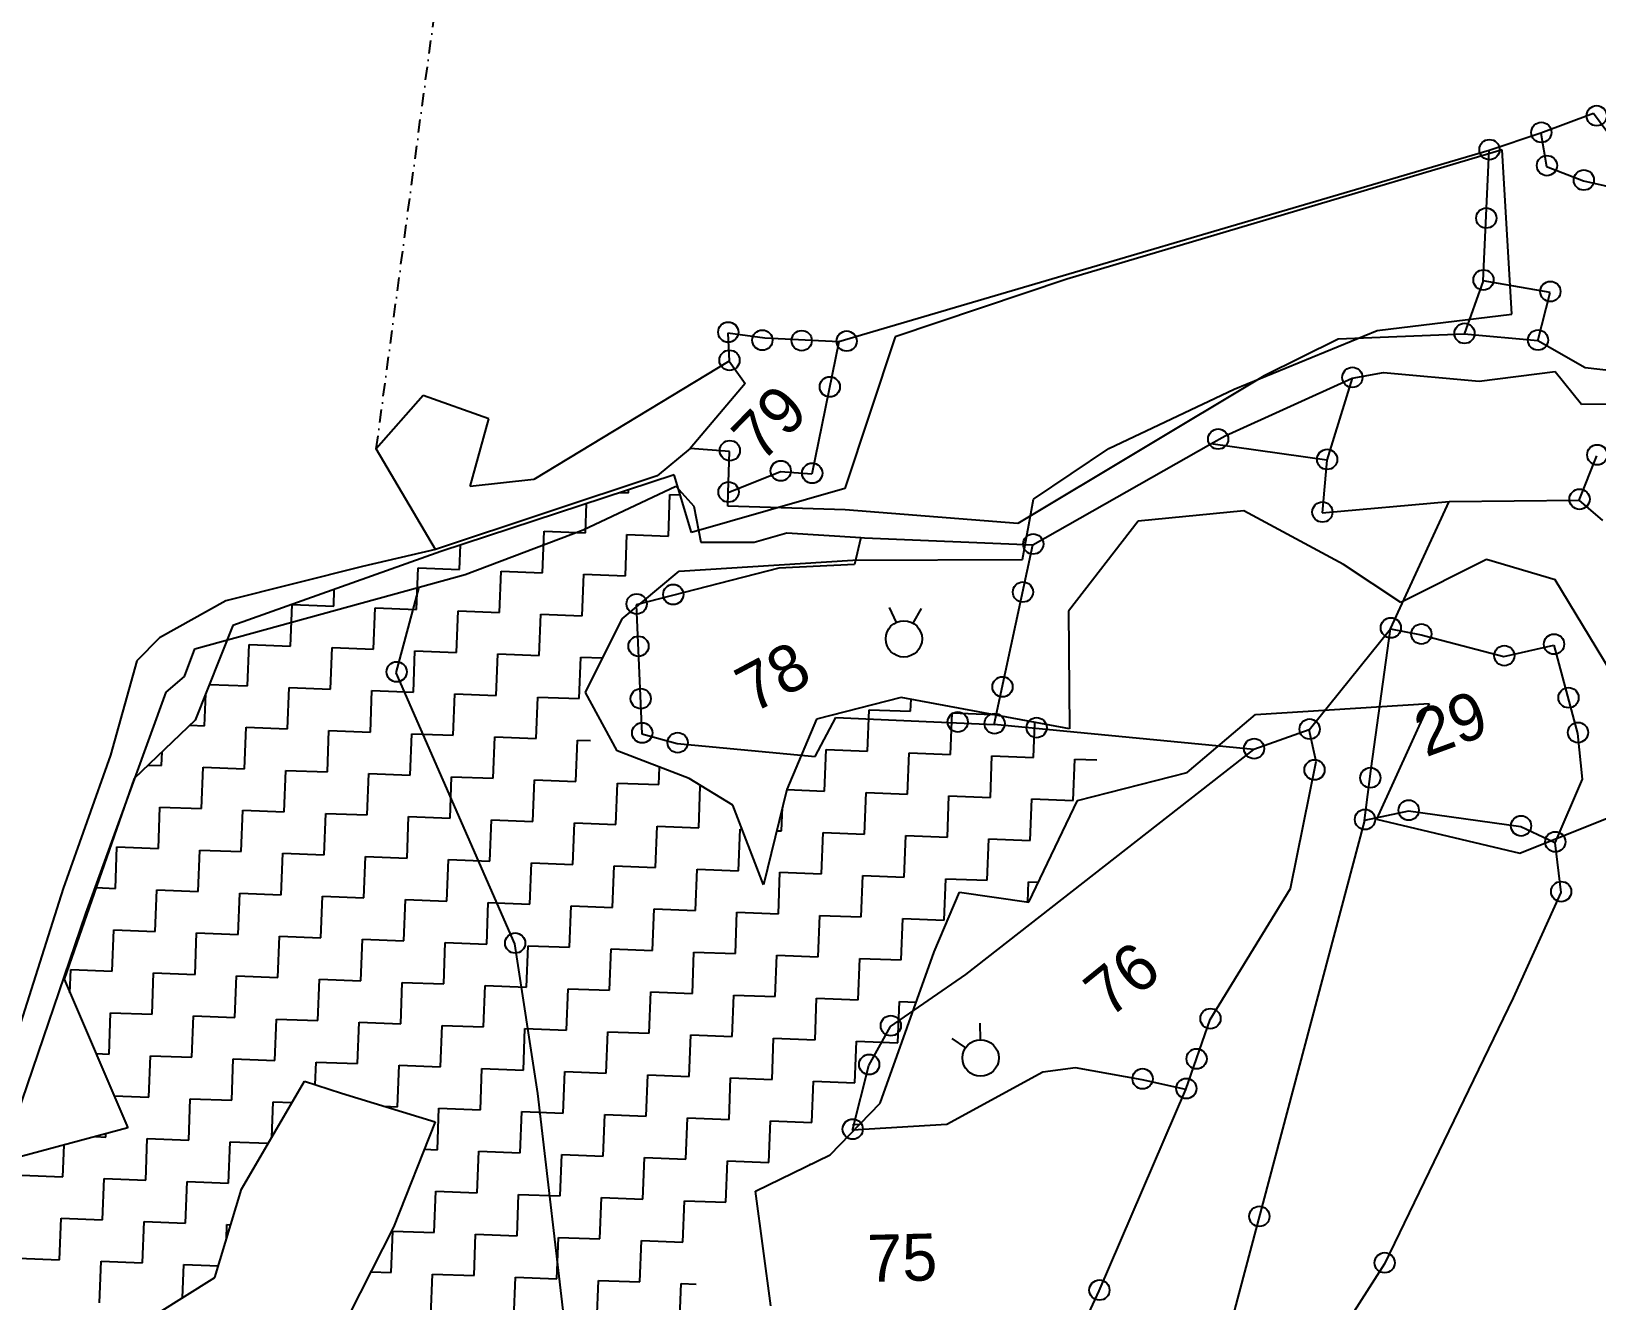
# Model space of a CAD drawing. Header units: metres. Extents: x 291402 to 294232, y 1987181 to 1990003.
# Drawn here: x 292328 to 292922, y 1988526 to 1989008 of the extents above; entities that cross this region are included whole.
import ezdxf

# ---------------------------------------------------------------- set-up
doc = ezdxf.new("R2010")
doc.units = ezdxf.units.M
doc.linetypes.add('DASHDOT', pattern=[1, 0.5, -0.25, 0, -0.25])
for name, color, linetype in [('POLY_HATCH', 12, 'Continuous'), ('POLY_PARCEL', 6, 'Continuous'), ('POLY_ROAD', 30, 'Continuous'), ('POLY_WATER', 4, 'Continuous'), ('SYM_STONE', 1, 'Continuous'), ('TEXT_PARCEL', 7, 'Continuous'), ('V_BOUND_LINE', 7, 'Continuous'), ('V_BOUND_STREAM_LINE', 7, 'DASHDOT')]:
    doc.layers.add(name, color=color, linetype=linetype)
doc.styles.add('TEXT_MAP', font='')
doc.styles.get('TEXT_MAP').set_extended_font_data('Kruti Dev 050')

msp = doc.modelspace()

# ---------------------------------------------------------------- linework, layer by layer
for points in [[(292653.35, 1988789.01), (292656.05, 1988783.29)], [(292665.53, 1988788.55), (292662.41, 1988783.05)], [(292687.87, 1988631.16), (292687.99, 1988624.84)], [(292677.16, 1988625.35), (292682.39, 1988621.8)]]:
    msp.add_lwpolyline(points)
for centre in [(292658.99, 1988777.04), (292688.12, 1988617.92)]:
    msp.add_circle(centre, 6.91)
at = {"layer": 'POLY_HATCH'}
for p, q in [((292886.15, 1988962.76), (292720.94, 1988913.57)), ((292889.86, 1988900.32), (292886.15, 1988962.76)), ((292720.94, 1988913.57), (292655.72, 1988891.69)), ((292838.79, 1988894.15), (292889.86, 1988900.32)), ((292655.72, 1988891.69), (292636.57, 1988834.18)), ((292784.4, 1988871.86), (292838.79, 1988894.15)), ((292736.77, 1988849.3), (292784.4, 1988871.86)), ((292708.25, 1988830.08), (292736.77, 1988849.3)), ((292571.71, 1988839.38), (292483.17, 1988810.26)), ((292578.33, 1988817.45), (292571.71, 1988839.38)), ((292636.57, 1988834.18), (292578.33, 1988817.45)), ((292703.99, 1988807.22), (292708.25, 1988830.08)), ((292788.05, 1988825.67), (292747.92, 1988821.79)), ((292825.9, 1988805.25), (292788.05, 1988825.67)), ((292747.92, 1988821.79), (292721.53, 1988787.58)), ((292483.17, 1988810.26), (292404.16, 1988782.14)), ((292573.7, 1988802.73), (292639.6, 1988806.98)), ((292639.6, 1988806.98), (292703.99, 1988807.22)), ((292880.19, 1988807.24), (292847.71, 1988790.87)), ((292906.32, 1988799.46), (292880.19, 1988807.24)), ((292551.99, 1988784.6), (292573.7, 1988802.73)), ((292847.71, 1988790.87), (292825.9, 1988805.25)), ((292927.36, 1988764.8), (292906.32, 1988799.46)), ((292538.05, 1988756.69), (292551.99, 1988784.6)), ((292721.53, 1988787.58), (292721.85, 1988742.88)), ((292404.16, 1988782.14), (292389.9, 1988746.12)), ((292550.07, 1988734.56), (292538.05, 1988756.69)), ((292657.93, 1988754.81), (292625.76, 1988746.56)), ((292721.85, 1988742.88), (292657.93, 1988754.81)), ((292766.62, 1988726.26), (292792.54, 1988748.29)), ((292792.54, 1988748.29), (292858.44, 1988752.54)), ((292858.44, 1988752.54), (292838.46, 1988708.61)), ((292389.9, 1988746.12), (292366.69, 1988723.98)), ((292625.76, 1988746.56), (292614.57, 1988719.9)), ((292577.46, 1988724.03), (292550.07, 1988734.56)), ((292366.69, 1988723.98), (292340.05, 1988647.8)), ((292594.01, 1988713.92), (292577.46, 1988724.03)), ((292724.87, 1988715.67), (292766.62, 1988726.26)), ((292614.57, 1988719.9), (292605.73, 1988683.67)), ((292605.73, 1988683.67), (292594.01, 1988713.92)), ((292706.45, 1988677.1), (292724.87, 1988715.67)), ((292892.86, 1988695.69), (292936.22, 1988712.99)), ((292838.46, 1988708.61), (292892.86, 1988695.69)), ((292670.49, 1988658.16), (292680.17, 1988680.82)), ((292680.17, 1988680.82), (292706.45, 1988677.1)), ((292649.99, 1988600.71), (292670.49, 1988658.16)), ((292340.05, 1988647.8), (292364.32, 1988591.34)), ((292407.47, 1988568.02), (292431.41, 1988609.09)), ((292431.41, 1988609.09), (292445.47, 1988604.48)), ((292445.47, 1988604.48), (292480.97, 1988593.64)), ((292630.94, 1988581.12), (292649.99, 1988600.71)), ((292480.97, 1988593.64), (292465.2, 1988553.61)), ((292364.32, 1988591.34), (292315.7, 1988578.31)), ((292602.62, 1988567.31), (292630.94, 1988581.12)), ((292397.38, 1988534.54), (292407.47, 1988568.02)), ((292608.41, 1988523.75), (292602.62, 1988567.31)), ((292465.2, 1988553.61), (292438.09, 1988500.48)), ((292364.74, 1988514.12), (292397.38, 1988534.54))]:
    msp.add_line(p, q, dxfattribs=at)
at = {"layer": 'POLY_HATCH', "linetype": 'Continuous'}
for p, q in [((292551.02, 1988832.57), (292554.43, 1988832.44)), ((292554.43, 1988832.44), (292554.47, 1988833.71)), ((292569.56, 1988816.1), (292570.16, 1988831.84)), ((292570.16, 1988831.84), (292574.03, 1988831.69)), ((292538.09, 1988817.31), (292538.51, 1988828.46)), ((292490.27, 1988803.38), (292490.63, 1988812.72)), ((292521.75, 1988802.17), (292522.35, 1988817.91)), ((292522.35, 1988817.91), (292538.09, 1988817.31)), ((292553.22, 1988800.97), (292553.82, 1988816.7)), ((292553.82, 1988816.7), (292569.56, 1988816.1)), ((292473.93, 1988788.25), (292474.54, 1988803.98)), ((292474.54, 1988803.98), (292490.27, 1988803.38)), ((292505.41, 1988787.04), (292506.01, 1988802.78)), ((292506.01, 1988802.78), (292521.75, 1988802.17)), ((292536.88, 1988785.83), (292537.48, 1988801.57)), ((292537.48, 1988801.57), (292553.22, 1988800.97)), ((292442.46, 1988789.45), (292442.7, 1988795.86)), ((292426.12, 1988774.32), (292426.72, 1988790.06)), ((292426.72, 1988790.06), (292442.46, 1988789.45)), ((292457.59, 1988773.11), (292458.2, 1988788.85)), ((292458.2, 1988788.85), (292473.93, 1988788.25)), ((292489.07, 1988771.91), (292489.67, 1988787.64)), ((292489.67, 1988787.64), (292505.41, 1988787.04)), ((292520.54, 1988770.7), (292521.14, 1988786.44)), ((292521.14, 1988786.44), (292536.88, 1988785.83)), ((292409.78, 1988759.19), (292410.38, 1988774.92)), ((292410.38, 1988774.92), (292426.12, 1988774.32)), ((292441.25, 1988757.98), (292441.86, 1988773.72)), ((292441.86, 1988773.72), (292457.59, 1988773.11)), ((292472.73, 1988756.77), (292473.33, 1988772.51)), ((292473.33, 1988772.51), (292489.07, 1988771.91)), ((292504.2, 1988755.57), (292504.8, 1988771.3)), ((292504.8, 1988771.3), (292520.54, 1988770.7)), ((292535.67, 1988754.36), (292536.28, 1988770.1)), ((292536.28, 1988770.1), (292544.59, 1988769.78)), ((292395.29, 1988759.74), (292409.78, 1988759.19)), ((292393.44, 1988744.05), (292393.91, 1988756.23)), ((292424.91, 1988742.85), (292425.52, 1988758.58)), ((292425.52, 1988758.58), (292441.25, 1988757.98)), ((292456.39, 1988741.64), (292456.99, 1988757.38)), ((292456.99, 1988757.38), (292472.73, 1988756.77)), ((292487.86, 1988740.43), (292488.46, 1988756.17)), ((292488.46, 1988756.17), (292504.2, 1988755.57)), ((292519.33, 1988739.23), (292519.94, 1988754.96)), ((292519.94, 1988754.96), (292535.67, 1988754.36)), ((292661.57, 1988749.53), (292661.74, 1988754.09)), ((292645.23, 1988734.4), (292645.83, 1988750.14)), ((292645.83, 1988750.14), (292661.57, 1988749.53)), ((292676.7, 1988733.19), (292677.31, 1988748.93)), ((292677.31, 1988748.93), (292692.53, 1988748.35)), ((292387.96, 1988744.26), (292393.44, 1988744.05)), ((292408.57, 1988727.71), (292409.18, 1988743.45)), ((292409.18, 1988743.45), (292424.91, 1988742.85)), ((292440.05, 1988726.51), (292440.65, 1988742.24)), ((292440.65, 1988742.24), (292456.39, 1988741.64)), ((292708.18, 1988731.99), (292708.69, 1988745.33)), ((292471.52, 1988725.3), (292472.12, 1988741.04)), ((292472.12, 1988741.04), (292487.86, 1988740.43)), ((292502.99, 1988724.09), (292503.6, 1988739.83)), ((292503.6, 1988739.83), (292519.33, 1988739.23)), ((292534.47, 1988722.89), (292535.07, 1988738.62)), ((292535.07, 1988738.62), (292540, 1988738.43)), ((292377.1, 1988728.92), (292377.3, 1988734.1)), ((292628.89, 1988719.27), (292629.49, 1988735)), ((292629.49, 1988735), (292645.23, 1988734.4)), ((292660.36, 1988718.06), (292660.97, 1988733.8)), ((292660.97, 1988733.8), (292676.7, 1988733.19)), ((292691.84, 1988716.85), (292692.44, 1988732.59)), ((292692.44, 1988732.59), (292708.18, 1988731.99)), ((292723.31, 1988715.65), (292723.91, 1988731.39)), ((292723.91, 1988731.39), (292732.23, 1988731.07)), ((292372.07, 1988729.11), (292377.1, 1988728.92)), ((292392.23, 1988712.58), (292392.84, 1988728.32)), ((292392.84, 1988728.32), (292408.57, 1988727.71)), ((292423.71, 1988711.37), (292424.31, 1988727.11)), ((292424.31, 1988727.11), (292440.05, 1988726.51)), ((292455.18, 1988710.17), (292455.78, 1988725.9)), ((292455.78, 1988725.9), (292471.52, 1988725.3)), ((292486.65, 1988708.96), (292487.26, 1988724.7)), ((292487.26, 1988724.7), (292502.99, 1988724.09)), ((292518.13, 1988707.75), (292518.73, 1988723.49)), ((292518.73, 1988723.49), (292534.47, 1988722.89)), ((292565.94, 1988721.68), (292566.2, 1988728.36)), ((292549.6, 1988706.55), (292550.2, 1988722.28)), ((292550.2, 1988722.28), (292565.94, 1988721.68)), ((292581.07, 1988705.34), (292581.68, 1988721.08)), ((292581.68, 1988721.08), (292582.33, 1988721.05)), ((292614.55, 1988719.82), (292628.89, 1988719.27)), ((292644.02, 1988702.93), (292644.63, 1988718.66)), ((292644.63, 1988718.66), (292660.36, 1988718.06)), ((292675.5, 1988701.72), (292676.1, 1988717.46)), ((292676.1, 1988717.46), (292691.84, 1988716.85)), ((292375.89, 1988697.44), (292376.5, 1988713.18)), ((292376.5, 1988713.18), (292392.23, 1988712.58)), ((292407.37, 1988696.24), (292407.97, 1988711.98)), ((292407.97, 1988711.98), (292423.71, 1988711.37)), ((292612.55, 1988704.13), (292612.89, 1988713)), ((292706.97, 1988700.51), (292707.57, 1988716.25)), ((292707.57, 1988716.25), (292723.31, 1988715.65)), ((292438.84, 1988695.03), (292439.44, 1988710.77)), ((292439.44, 1988710.77), (292455.18, 1988710.17)), ((292470.31, 1988693.83), (292470.92, 1988709.56)), ((292470.92, 1988709.56), (292486.65, 1988708.96)), ((292501.79, 1988692.62), (292502.39, 1988708.36)), ((292502.39, 1988708.36), (292518.13, 1988707.75)), ((292533.26, 1988691.41), (292533.86, 1988707.15)), ((292533.86, 1988707.15), (292549.6, 1988706.55)), ((292564.73, 1988690.21), (292565.34, 1988705.94)), ((292565.34, 1988705.94), (292581.07, 1988705.34)), ((292596.21, 1988689), (292596.81, 1988704.74)), ((292596.81, 1988704.74), (292597.58, 1988704.71)), ((292610.74, 1988704.2), (292612.55, 1988704.13)), ((292627.68, 1988687.79), (292628.29, 1988703.53)), ((292628.29, 1988703.53), (292644.02, 1988702.93)), ((292659.16, 1988686.59), (292659.76, 1988702.32)), ((292659.76, 1988702.32), (292675.5, 1988701.72)), ((292690.63, 1988685.38), (292691.23, 1988701.12)), ((292691.23, 1988701.12), (292706.97, 1988700.51)), ((292359.55, 1988682.31), (292360.16, 1988698.05)), ((292360.16, 1988698.05), (292375.89, 1988697.44)), ((292391.03, 1988681.1), (292391.63, 1988696.84)), ((292391.63, 1988696.84), (292407.37, 1988696.24)), ((292422.5, 1988679.9), (292423.1, 1988695.64)), ((292423.1, 1988695.64), (292438.84, 1988695.03)), ((292453.97, 1988678.69), (292454.58, 1988694.43)), ((292454.58, 1988694.43), (292470.31, 1988693.83)), ((292485.45, 1988677.49), (292486.05, 1988693.22)), ((292486.05, 1988693.22), (292501.79, 1988692.62)), ((292516.92, 1988676.28), (292517.52, 1988692.02)), ((292517.52, 1988692.02), (292533.26, 1988691.41)), ((292548.39, 1988675.07), (292549, 1988690.81)), ((292549, 1988690.81), (292564.73, 1988690.21)), ((292579.87, 1988673.87), (292580.47, 1988689.6)), ((292580.47, 1988689.6), (292596.21, 1988689)), ((292611.34, 1988672.66), (292611.94, 1988688.4)), ((292611.94, 1988688.4), (292627.68, 1988687.79)), ((292352.21, 1988682.59), (292359.55, 1988682.31)), ((292374.69, 1988665.97), (292375.29, 1988681.71)), ((292375.29, 1988681.71), (292391.03, 1988681.1)), ((292642.82, 1988671.45), (292643.42, 1988687.19)), ((292643.42, 1988687.19), (292659.16, 1988686.59)), ((292674.29, 1988670.25), (292674.89, 1988685.98)), ((292674.89, 1988685.98), (292690.63, 1988685.38)), ((292706.07, 1988677.15), (292706.37, 1988684.78)), ((292706.37, 1988684.78), (292710.05, 1988684.64)), ((292406.16, 1988664.76), (292406.76, 1988680.5)), ((292406.76, 1988680.5), (292422.5, 1988679.9)), ((292437.63, 1988663.56), (292438.24, 1988679.3)), ((292438.24, 1988679.3), (292453.97, 1988678.69)), ((292469.11, 1988662.35), (292469.71, 1988678.09)), ((292469.71, 1988678.09), (292485.45, 1988677.49)), ((292500.58, 1988661.15), (292501.18, 1988676.88)), ((292501.18, 1988676.88), (292516.92, 1988676.28)), ((292532.05, 1988659.94), (292532.66, 1988675.68)), ((292532.66, 1988675.68), (292548.39, 1988675.07)), ((292563.53, 1988658.73), (292564.13, 1988674.47)), ((292564.13, 1988674.47), (292579.87, 1988673.87)), ((292595, 1988657.53), (292595.6, 1988673.26)), ((292595.6, 1988673.26), (292611.34, 1988672.66)), ((292626.48, 1988656.32), (292627.08, 1988672.06)), ((292627.08, 1988672.06), (292642.82, 1988671.45)), ((292657.95, 1988655.11), (292658.55, 1988670.85)), ((292658.55, 1988670.85), (292674.29, 1988670.25)), ((292358.35, 1988650.84), (292358.95, 1988666.57)), ((292358.95, 1988666.57), (292374.69, 1988665.97)), ((292389.82, 1988649.63), (292390.42, 1988665.37)), ((292390.42, 1988665.37), (292406.16, 1988664.76)), ((292421.29, 1988648.42), (292421.9, 1988664.16)), ((292421.9, 1988664.16), (292437.63, 1988663.56)), ((292452.77, 1988647.22), (292453.37, 1988662.96)), ((292453.37, 1988662.96), (292469.11, 1988662.35)), ((292484.24, 1988646.01), (292484.84, 1988661.75)), ((292484.84, 1988661.75), (292500.58, 1988661.15)), ((292515.71, 1988644.81), (292516.32, 1988660.54)), ((292516.32, 1988660.54), (292532.05, 1988659.94)), ((292547.19, 1988643.6), (292547.79, 1988659.34)), ((292547.79, 1988659.34), (292563.53, 1988658.73)), ((292578.66, 1988642.39), (292579.26, 1988658.13)), ((292579.26, 1988658.13), (292595, 1988657.53)), ((292610.14, 1988641.19), (292610.74, 1988656.92)), ((292610.74, 1988656.92), (292626.48, 1988656.32)), ((292641.61, 1988639.98), (292642.21, 1988655.72)), ((292642.21, 1988655.72), (292657.95, 1988655.11)), ((292342.27, 1988642.63), (292342.61, 1988651.44)), ((292342.61, 1988651.44), (292358.35, 1988650.84)), ((292373.48, 1988634.5), (292374.08, 1988650.23)), ((292374.08, 1988650.23), (292389.82, 1988649.63)), ((292404.95, 1988633.29), (292405.56, 1988649.03)), ((292405.56, 1988649.03), (292421.29, 1988648.42)), ((292436.43, 1988632.08), (292437.03, 1988647.82)), ((292437.03, 1988647.82), (292452.77, 1988647.22)), ((292467.9, 1988630.88), (292468.5, 1988646.62)), ((292468.5, 1988646.62), (292484.24, 1988646.01)), ((292499.37, 1988629.67), (292499.98, 1988645.41)), ((292499.98, 1988645.41), (292515.71, 1988644.81)), ((292530.85, 1988628.47), (292531.45, 1988644.2)), ((292531.45, 1988644.2), (292547.19, 1988643.6)), ((292562.32, 1988627.26), (292562.92, 1988643)), ((292562.92, 1988643), (292578.66, 1988642.39)), ((292593.8, 1988626.05), (292594.4, 1988641.79)), ((292594.4, 1988641.79), (292610.14, 1988641.19)), ((292625.27, 1988624.85), (292625.87, 1988640.58)), ((292625.87, 1988640.58), (292641.61, 1988639.98)), ((292357.14, 1988619.36), (292357.74, 1988635.1)), ((292357.74, 1988635.1), (292373.48, 1988634.5)), ((292656.74, 1988623.64), (292657.35, 1988639.38)), ((292657.35, 1988639.38), (292663.7, 1988639.13)), ((292388.61, 1988618.16), (292389.22, 1988633.89)), ((292389.22, 1988633.89), (292404.95, 1988633.29)), ((292420.09, 1988616.95), (292420.69, 1988632.69)), ((292420.69, 1988632.69), (292436.43, 1988632.08)), ((292451.56, 1988615.74), (292452.16, 1988631.48)), ((292452.16, 1988631.48), (292467.9, 1988630.88)), ((292483.03, 1988614.54), (292483.64, 1988630.27)), ((292483.64, 1988630.27), (292499.37, 1988629.67)), ((292514.51, 1988613.33), (292515.11, 1988629.07)), ((292515.11, 1988629.07), (292530.85, 1988628.47)), ((292545.98, 1988612.13), (292546.58, 1988627.86)), ((292546.58, 1988627.86), (292562.32, 1988627.26)), ((292577.46, 1988610.92), (292578.06, 1988626.66)), ((292578.06, 1988626.66), (292593.8, 1988626.05)), ((292608.93, 1988609.71), (292609.53, 1988625.45)), ((292609.53, 1988625.45), (292625.27, 1988624.85)), ((292640.4, 1988608.51), (292641.01, 1988624.24)), ((292641.01, 1988624.24), (292656.74, 1988623.64)), ((292352.19, 1988619.55), (292357.14, 1988619.36)), ((292372.27, 1988603.02), (292372.88, 1988618.76)), ((292372.88, 1988618.76), (292388.61, 1988618.16)), ((292403.75, 1988601.82), (292404.35, 1988617.55)), ((292404.35, 1988617.55), (292420.09, 1988616.95)), ((292435.49, 1988607.75), (292435.82, 1988616.35)), ((292435.82, 1988616.35), (292451.56, 1988615.74)), ((292466.69, 1988599.4), (292467.3, 1988615.14)), ((292467.3, 1988615.14), (292483.03, 1988614.54)), ((292498.17, 1988598.2), (292498.77, 1988613.93)), ((292498.77, 1988613.93), (292514.51, 1988613.33)), ((292529.64, 1988596.99), (292530.24, 1988612.73)), ((292530.24, 1988612.73), (292545.98, 1988612.13)), ((292561.12, 1988595.79), (292561.72, 1988611.52)), ((292561.72, 1988611.52), (292577.46, 1988610.92)), ((292592.59, 1988594.58), (292593.19, 1988610.32)), ((292593.19, 1988610.32), (292608.93, 1988609.71)), ((292624.06, 1988593.37), (292624.67, 1988609.11)), ((292624.67, 1988609.11), (292640.4, 1988608.51)), ((292359.08, 1988603.53), (292372.27, 1988603.02)), ((292387.41, 1988586.68), (292388.01, 1988602.42)), ((292388.01, 1988602.42), (292403.75, 1988601.82)), ((292418.97, 1988587.74), (292419.48, 1988601.21)), ((292419.48, 1988601.21), (292426.66, 1988600.94)), ((292461.44, 1988599.61), (292466.69, 1988599.4)), ((292481.83, 1988583.06), (292482.43, 1988598.8)), ((292482.43, 1988598.8), (292498.17, 1988598.2)), ((292513.3, 1988581.86), (292513.9, 1988597.59)), ((292513.9, 1988597.59), (292529.64, 1988596.99)), ((292544.78, 1988580.65), (292545.38, 1988596.39)), ((292545.38, 1988596.39), (292561.12, 1988595.79)), ((292576.25, 1988579.45), (292576.85, 1988595.18)), ((292576.85, 1988595.18), (292592.59, 1988594.58)), ((292607.72, 1988578.24), (292608.33, 1988593.98)), ((292608.33, 1988593.98), (292624.06, 1988593.37)), ((292639.7, 1988590.13), (292639.8, 1988592.77)), ((292639.8, 1988592.77), (292642.18, 1988592.68)), ((292352, 1988588.04), (292355.93, 1988587.89)), ((292355.93, 1988587.89), (292355.98, 1988589.11)), ((292371.07, 1988571.55), (292371.67, 1988587.29)), ((292371.67, 1988587.29), (292387.41, 1988586.68)), ((292339.59, 1988572.76), (292340.06, 1988584.84)), ((292402.54, 1988570.34), (292403.14, 1988586.08)), ((292403.14, 1988586.08), (292417.68, 1988585.52)), ((292476.88, 1988583.25), (292481.83, 1988583.06)), ((292496.96, 1988566.72), (292497.56, 1988582.46)), ((292497.56, 1988582.46), (292513.3, 1988581.86)), ((292528.44, 1988565.52), (292529.04, 1988581.25)), ((292529.04, 1988581.25), (292544.78, 1988580.65)), ((292559.91, 1988564.31), (292560.51, 1988580.05)), ((292560.51, 1988580.05), (292576.25, 1988579.45)), ((292591.38, 1988563.11), (292591.99, 1988578.84)), ((292591.99, 1988578.84), (292607.72, 1988578.24)), ((292623.45, 1988577.47), (292623.46, 1988577.64)), ((292623.46, 1988577.64), (292623.77, 1988577.62)), ((292323.86, 1988573.36), (292339.59, 1988572.76)), ((292354.73, 1988556.42), (292355.33, 1988572.15)), ((292355.33, 1988572.15), (292371.07, 1988571.55)), ((292386.2, 1988555.21), (292386.8, 1988570.95)), ((292386.8, 1988570.95), (292402.54, 1988570.34)), ((292480.62, 1988551.59), (292481.22, 1988567.33)), ((292481.22, 1988567.33), (292496.96, 1988566.72)), ((292512.09, 1988550.38), (292512.7, 1988566.12)), ((292512.7, 1988566.12), (292528.44, 1988565.52)), ((292543.57, 1988549.18), (292544.17, 1988564.91)), ((292544.17, 1988564.91), (292559.91, 1988564.31)), ((292575.04, 1988547.97), (292575.65, 1988563.71)), ((292575.65, 1988563.71), (292591.38, 1988563.11)), ((292338.39, 1988541.28), (292338.99, 1988557.02)), ((292338.99, 1988557.02), (292354.73, 1988556.42)), ((292369.86, 1988540.08), (292370.46, 1988555.81)), ((292370.46, 1988555.81), (292386.2, 1988555.21)), ((292401.72, 1988548.94), (292401.94, 1988554.61)), ((292401.94, 1988554.61), (292403.41, 1988554.55)), ((292464.28, 1988536.46), (292464.88, 1988552.19)), ((292464.88, 1988552.19), (292480.62, 1988551.59)), ((292495.75, 1988535.25), (292496.36, 1988550.99)), ((292496.36, 1988550.99), (292512.09, 1988550.38)), ((292527.23, 1988534.04), (292527.83, 1988549.78)), ((292527.83, 1988549.78), (292543.57, 1988549.18)), ((292558.7, 1988532.84), (292559.31, 1988548.57)), ((292559.31, 1988548.57), (292575.04, 1988547.97)), ((292322.65, 1988541.89), (292338.39, 1988541.28)), ((292353.52, 1988524.94), (292354.12, 1988540.68)), ((292354.12, 1988540.68), (292369.86, 1988540.08)), ((292385.11, 1988526.87), (292385.6, 1988539.47)), ((292385.6, 1988539.47), (292398.71, 1988538.97)), ((292456.6, 1988536.75), (292464.28, 1988536.46)), ((292479.41, 1988520.12), (292480.02, 1988535.85)), ((292480.02, 1988535.85), (292495.75, 1988535.25)), ((292510.89, 1988518.91), (292511.49, 1988534.65)), ((292511.49, 1988534.65), (292527.23, 1988534.04)), ((292542.36, 1988517.7), (292542.97, 1988533.44)), ((292542.97, 1988533.44), (292558.7, 1988532.84)), ((292573.84, 1988516.5), (292574.44, 1988532.23)), ((292574.44, 1988532.23), (292580.17, 1988532.01))]:
    msp.add_line(p, q, dxfattribs=at)
at = {"layer": 'POLY_PARCEL'}
for p, q in [((292900.94, 1988969.01), (292903.08, 1988956.4)), ((292878.96, 1988912.97), (292881.24, 1988962.46)), ((292903.08, 1988956.4), (292917.09, 1988950.92)), ((292917.09, 1988950.92), (292959.53, 1988941.51)), ((292878.96, 1988912.97), (292871.77, 1988892.7)), ((292904.37, 1988908.6), (292878.96, 1988912.97)), ((292899.68, 1988890.17), (292904.37, 1988908.6)), ((292634.27, 1988889.8), (292624.06, 1988839.6)), ((292592.65, 1988882.47), (292598.66, 1988874.02)), ((292598.66, 1988874.02), (292577.81, 1988849.29)), ((292829.19, 1988875.99), (292819.6, 1988844.85)), ((292819.6, 1988844.85), (292775.58, 1988851.07)), ((292819.6, 1988844.85), (292817.81, 1988824.86)), ((292915.46, 1988829.72), (292922.18, 1988846.59)), ((292612.1, 1988840.51), (292592.29, 1988832.46)), ((292624.06, 1988839.6), (292612.1, 1988840.51)), ((292817.81, 1988824.86), (292866.1, 1988829.15)), ((292843.81, 1988780.9), (292866.1, 1988829.15)), ((292866.1, 1988829.15), (292915.46, 1988829.72)), ((292924.39, 1988822), (292915.46, 1988829.72)), ((292642.63, 1988815.54), (292640.29, 1988805.3)), ((292693.31, 1988744.52), (292708, 1988812.7)), ((292611.47, 1988803.85), (292557.38, 1988789.95)), ((292640.29, 1988805.3), (292611.47, 1988803.85)), ((292466.25, 1988764.17), (292474.86, 1988796.64)), ((292557.38, 1988789.95), (292559.5, 1988740.99)), ((292812.95, 1988742.45), (292843.81, 1988780.9)), ((292836.49, 1988727.83), (292843.81, 1988780.9)), ((292843.81, 1988780.9), (292855.39, 1988778.54)), ((292855.39, 1988778.54), (292886.89, 1988770.31)), ((292886.89, 1988770.31), (292905.76, 1988774.7)), ((292905.76, 1988774.7), (292914.86, 1988741.12)), ((292511.25, 1988661.19), (292466.25, 1988764.17)), ((292625.36, 1988732.4), (292633.12, 1988747.12)), ((292633.12, 1988747.12), (292693.31, 1988744.52)), ((292791.85, 1988735.01), (292693.31, 1988744.52)), ((292812.95, 1988742.45), (292791.85, 1988735.01)), ((292815.52, 1988730.53), (292812.95, 1988742.45)), ((292914.86, 1988741.12), (292916.6, 1988723.8)), ((292559.5, 1988740.99), (292572.95, 1988737.28)), ((292572.95, 1988737.28), (292625.36, 1988732.4)), ((292682.49, 1988649.59), (292791.85, 1988735.01)), ((292805.87, 1988682.24), (292815.52, 1988730.53)), ((292833.97, 1988708.12), (292836.49, 1988727.83)), ((292916.6, 1988723.8), (292906.24, 1988699.63)), ((292850.58, 1988711.63), (292833.97, 1988708.12)), ((292893.24, 1988705.67), (292850.58, 1988711.63)), ((292833.97, 1988708.12), (292762.83, 1988440.86)), ((292906.24, 1988699.63), (292893.24, 1988705.67)), ((292906.24, 1988699.63), (292908.48, 1988680.73)), ((292775.29, 1988632.49), (292805.87, 1988682.24)), ((292908.48, 1988680.73), (292890.4, 1988640.79)), ((292520.02, 1988604.47), (292511.25, 1988661.19)), ((292653.89, 1988629.81), (292682.49, 1988649.59)), ((292890.4, 1988640.79), (292841.46, 1988539.79)), ((292645.69, 1988615.05), (292653.89, 1988629.81)), ((292766.13, 1988605.96), (292775.29, 1988632.49)), ((292639.44, 1988590.54), (292645.69, 1988615.05)), ((292711.77, 1988612.52), (292675.27, 1988592.7)), ((292724.22, 1988614.17), (292711.77, 1988612.52)), ((292749.52, 1988609.66), (292724.22, 1988614.17)), ((292558.15, 1988277.36), (292520.02, 1988604.47)), ((292733.12, 1988529.42), (292766.13, 1988605.96)), ((292766.13, 1988605.96), (292749.52, 1988609.66)), ((292675.27, 1988592.7), (292639.44, 1988590.54)), ((292841.46, 1988539.79), (292829.03, 1988520.14)), ((292657.5, 1988366.11), (292733.12, 1988529.42))]:
    msp.add_line(p, q, dxfattribs=at)
at = {"layer": 'POLY_ROAD'}
for p, q in [((292823.93, 1988890.87), (292795.76, 1988876.96)), ((292871.77, 1988892.7), (292823.93, 1988890.87)), ((292899.68, 1988890.17), (292871.77, 1988892.7)), ((292917.77, 1988879.96), (292899.68, 1988890.17)), ((292829.19, 1988875.99), (292841.19, 1988878.16)), ((292841.19, 1988878.16), (292877.5, 1988874.94)), ((292877.5, 1988874.94), (292906.38, 1988878.59)), ((292906.38, 1988878.59), (292916.35, 1988866.14)), ((292960.98, 1988875), (292917.77, 1988879.96)), ((292795.76, 1988876.96), (292702.27, 1988820.91)), ((292780.95, 1988854.11), (292829.19, 1988875.99)), ((292916.35, 1988866.14), (292937.25, 1988866.4)), ((292775.58, 1988851.07), (292780.95, 1988854.11)), ((292577.81, 1988849.29), (292565.34, 1988838.99)), ((292592.78, 1988848.18), (292577.81, 1988849.29)), ((292592.29, 1988832.46), (292592.78, 1988848.18)), ((292708, 1988812.7), (292775.58, 1988851.07)), ((292565.34, 1988838.99), (292481.17, 1988811.01)), ((292537.18, 1988818.42), (292572.41, 1988835)), ((292572.41, 1988835), (292579.26, 1988827.43)), ((292592.14, 1988827.48), (292592.29, 1988832.46)), ((292579.26, 1988827.43), (292581.85, 1988813.79)), ((292636.75, 1988825.99), (292592.14, 1988827.48)), ((292702.27, 1988820.91), (292636.75, 1988825.99)), ((292492.41, 1988801.47), (292537.18, 1988818.42)), ((292581.85, 1988813.79), (292602.17, 1988813.75)), ((292602.17, 1988813.75), (292614.57, 1988817.31)), ((292614.57, 1988817.31), (292642.63, 1988815.54)), ((292642.63, 1988815.54), (292643.99, 1988815.45)), ((292643.99, 1988815.45), (292708, 1988812.7)), ((292474.86, 1988796.64), (292492.41, 1988801.47)), ((292389.73, 1988773.21), (292474.86, 1988796.64)), ((292385.84, 1988762.75), (292389.73, 1988773.21)), ((292378.83, 1988756.79), (292385.84, 1988762.75)), ((292348.33, 1988672.71), (292378.83, 1988756.79)), ((292322.13, 1988595.78), (292348.33, 1988672.71))]:
    msp.add_line(p, q, dxfattribs=at)
at = {"layer": 'POLY_WATER'}
for p, q in [((292920.87, 1988976.59), (292900.94, 1988969.01)), ((292933.58, 1988959.5), (292920.87, 1988976.59)), ((292900.94, 1988969.01), (292881.24, 1988962.46)), ((292881.24, 1988962.46), (292634.27, 1988889.8)), ((292606.18, 1988891.18), (292592.17, 1988893.16)), ((292592.17, 1988893.16), (292592.65, 1988882.47)), ((292634.27, 1988889.8), (292606.18, 1988891.18)), ((292592.65, 1988882.47), (292518.51, 1988837.51)), ((292476.38, 1988869.44), (292458.63, 1988849.19)), ((292501.33, 1988860.55), (292476.38, 1988869.44)), ((292494.27, 1988834.85), (292501.33, 1988860.55)), ((292518.51, 1988837.51), (292494.27, 1988834.85))]:
    msp.add_line(p, q, dxfattribs=at)
at = {"layer": 'SYM_STONE'}
for centre in [(292922.08, 1988975.68), (292901.07, 1988969.36), (292881.37, 1988962.81), (292903.2, 1988956.75), (292917.22, 1988951.26), (292880.17, 1988936.82), (292879.09, 1988913.32), (292904.5, 1988908.95), (292592.3, 1988893.51), (292871.9, 1988893.04), (292605.25, 1988890.45), (292620.19, 1988890.29), (292637.27, 1988890.11), (292899.81, 1988890.51), (292592.78, 1988882.81), (292829.32, 1988876.33), (292630.86, 1988872.73), (292778.35, 1988852.91), (292592.91, 1988848.52), (292819.73, 1988845.19), (292922.31, 1988846.93), (292612.23, 1988840.86), (292624.19, 1988839.94), (292592.42, 1988832.8), (292915.59, 1988830.06), (292817.94, 1988825.2), (292708.13, 1988813.05), (292571.41, 1988793.87), (292704.21, 1988794.83), (292557.51, 1988790.29), (292843.93, 1988781.25), (292855.52, 1988778.89), (292558.21, 1988774.23), (292905.89, 1988775.04), (292887.02, 1988770.66), (292466.38, 1988764.51), (292696.45, 1988758.81), (292559.07, 1988754.33), (292911.4, 1988754.7), (292679.45, 1988745.47), (292693.44, 1988744.86), (292709.4, 1988743.32), (292559.63, 1988741.34), (292573.08, 1988737.63), (292813.08, 1988742.79), (292914.99, 1988741.46), (292791.98, 1988735.35), (292814.94, 1988727.3), (292836.13, 1988724.31), (292834.1, 1988708.46), (292850.71, 1988711.98), (292893.37, 1988706.02), (292906.37, 1988699.98), (292908.61, 1988681.07), (292511.38, 1988661.53), (292775.42, 1988632.83), (292654.02, 1988630.16), (292645.82, 1988615.4), (292770.15, 1988617.57), (292749.65, 1988610), (292766.26, 1988606.3), (292639.57, 1988590.88), (292793.99, 1988557.76), (292841.58, 1988540.14), (292733.25, 1988529.77)]:
    msp.add_circle(centre, 3.84, dxfattribs=at)
at = {"layer": 'V_BOUND_LINE'}
for p, q in [((292481.17, 1988811.01), (292458.63, 1988849.19)), ((292481.17, 1988811.01), (292453.45, 1988804.51)), ((292453.45, 1988804.51), (292401.51, 1988791.5)), ((292401.51, 1988791.5), (292376.27, 1988777.48)), ((292376.27, 1988777.48), (292367.71, 1988768.66)), ((292367.71, 1988768.66), (292357.73, 1988732.82)), ((292357.73, 1988732.82), (292339.69, 1988682.3)), ((292339.69, 1988682.3), (292314.54, 1988603.15))]:
    msp.add_line(p, q, dxfattribs=at)
at = {"layer": 'V_BOUND_STREAM_LINE', "ltscale": 10}
msp.add_line((292458.63, 1988849.19), (292524.36, 1989340.6), dxfattribs=at)

# ---------------------------------------------------------------- texts
at = {"layer": 'TEXT_PARCEL', "style": 'TEXT_MAP'}
for s, rotation, p in [('79', 45.51033, (292604.91, 1988843.46)), ('78', 28.04306, (292601.62, 1988748.57)), ('29', 20.17367, (292857.24, 1988732.03)), ('76', 38.97002, (292736.96, 1988632.61)), ('75', 1.37861, (292645.29, 1988532.85))]:
    msp.add_text(s, height=17.856, rotation=rotation, dxfattribs=at).set_placement(p)

doc.saveas('drawing.dxf')
